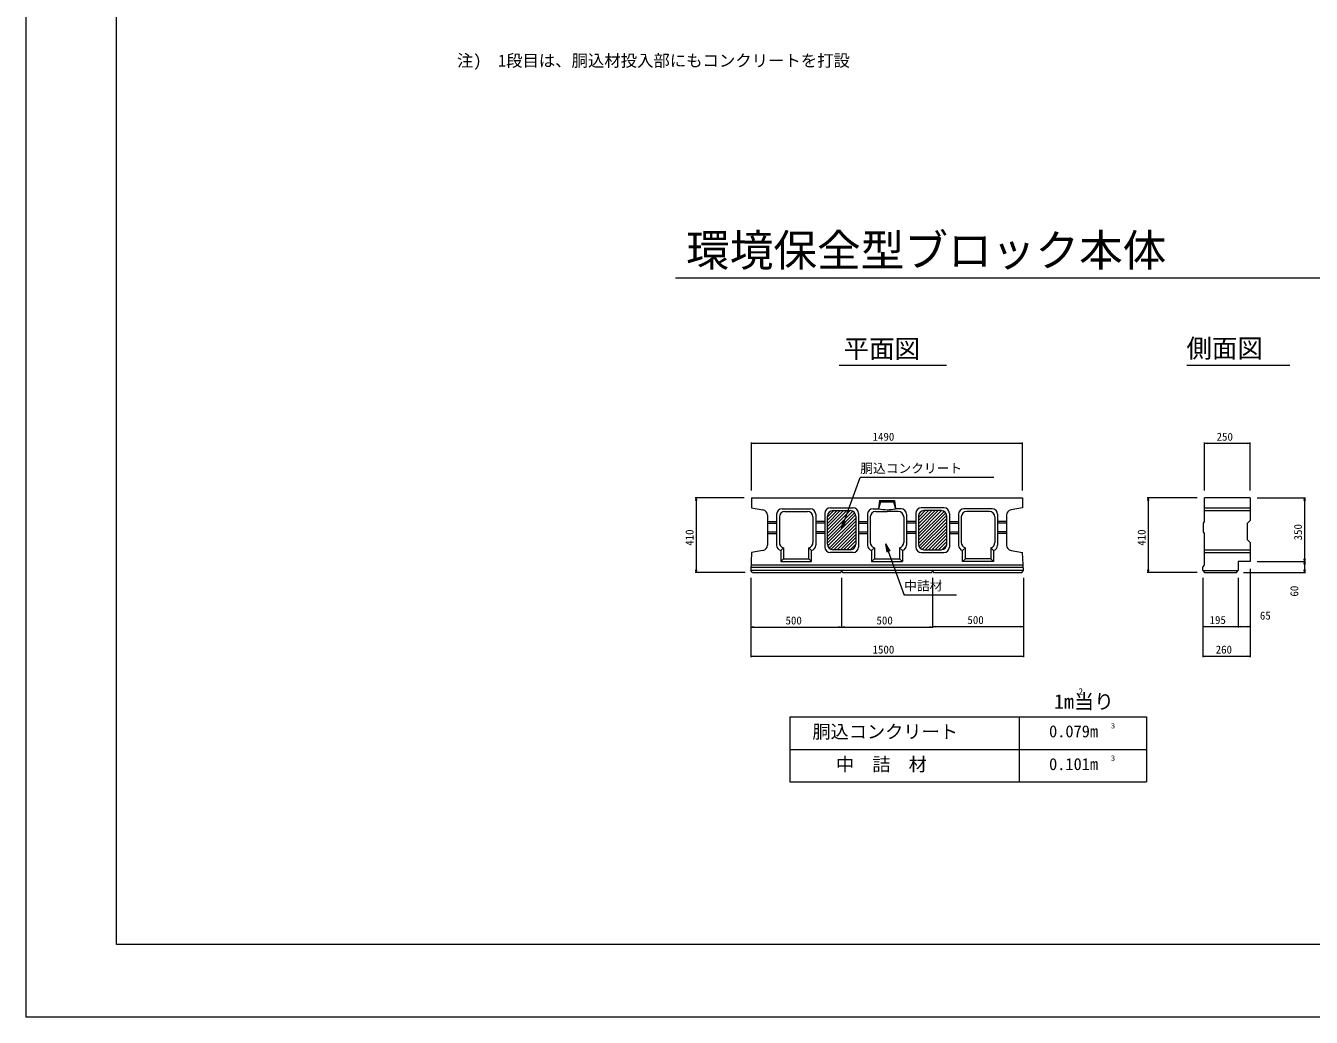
# Model space of a CAD drawing. Units: millimetres on the paper. Extents: x 0 to 841, y 0 to 594.
# Drawn here: x 0 to 353.4, y 0 to 272.5 of the extents above; entities that cross this region are included whole.
import ezdxf
from ezdxf.enums import TextEntityAlignment as Align

# ---------------------------------------------------------------- set-up
doc = ezdxf.new("R2010")
doc.units = ezdxf.units.MM
for name, color, linetype in [('D-MTR-TXT(文字列）', 7, 'Continuous'), ('D-MTR（材料表タイトル）', 7, 'Continuous'), ('D-STR-TXT（文字）', 7, 'Continuous'), ('D-TTL-TXT（文字）', 7, 'Continuous')]:
    doc.layers.add(name, color=color, linetype=linetype)
for name, color, linetype, lineweight in [('D-STR-DIM（寸法）', 7, 'Continuous', 18), ('D-STR-HTXT（旗揚げ）', 7, 'Continuous', 18), ('D-STR-STRn（構造物）', 7, 'Continuous', 18), ('D-STR（構造物外形線）', 1, 'Continuous', 18), ('D-TTL(外枠）', 2, 'Continuous', 18), ('D-TTL-LINE（枠内）', 2, 'Continuous', 18), ('DEFPOINTS_2', 8, 'Continuous', 18)]:
    doc.layers.add(name, color=color, linetype=linetype, lineweight=lineweight)
doc.styles.add('ＭＳ ゴシック', font='')
doc.styles.get('ＭＳ ゴシック').set_extended_font_data('MS Gothic')

msp = doc.modelspace()

# ---------------------------------------------------------------- linework, layer by layer
at = {"layer": 'D-STR-DIM（寸法）'}
for p, q in [((199.525, 144.755), (199.525, 158.005)), ((199.525, 157.755), (200.275, 157.88)), ((199.525, 157.755), (199.625, 157.755)), ((200.275, 157.63), (199.525, 157.755)), ((199.625, 157.755), (273.925, 157.755)), ((273.275, 157.88), (274.025, 157.755)), ((274.025, 157.755), (273.275, 157.63)), ((274.025, 157.755), (273.925, 157.755)), ((274.025, 144.755), (274.025, 158.005)), ((324.025, 144.755), (324.025, 158.005)), ((324.025, 157.755), (324.775, 157.88)), ((324.025, 157.755), (324.125, 157.755)), ((324.775, 157.63), (324.025, 157.755)), ((324.125, 157.755), (336.425, 157.755)), ((335.775, 157.88), (336.525, 157.755)), ((336.525, 157.755), (335.775, 157.63)), ((336.525, 157.755), (336.425, 157.755)), ((336.525, 144.755), (336.525, 158.005)), ((197.525, 142.755), (184.025, 142.755)), ((184.15, 142.005), (184.275, 142.755)), ((184.275, 142.755), (184.275, 142.655)), ((184.275, 142.755), (184.4, 142.005)), ((184.275, 142.655), (184.275, 122.355)), ((322.025, 142.755), (308.275, 142.755)), ((308.4, 142.005), (308.525, 142.755)), ((308.525, 142.755), (308.525, 142.655)), ((308.525, 142.755), (308.65, 142.005)), ((308.525, 142.655), (308.525, 122.355)), ((338.525, 142.755), (351.775, 142.755)), ((351.4, 142.005), (351.525, 142.755)), ((351.525, 142.755), (351.525, 142.655)), ((351.525, 142.755), (351.65, 142.005)), ((351.525, 142.655), (351.525, 125.355)), ((338.525, 125.255), (351.775, 125.255)), ((338.525, 125.255), (351.775, 125.255)), ((351.525, 125.255), (351.4, 126.005)), ((351.4, 124.505), (351.525, 125.255)), ((351.65, 126.005), (351.525, 125.255)), ((351.525, 125.255), (351.525, 125.355)), ((351.525, 125.255), (351.525, 125.155)), ((351.525, 125.255), (351.65, 124.505)), ((351.525, 125.155), (351.525, 122.355)), ((197.775, 122.255), (184.025, 122.255)), ((184.275, 122.255), (184.15, 123.005)), ((184.4, 123.005), (184.275, 122.255)), ((184.275, 122.255), (184.275, 122.355)), ((199.275, 120.755), (199.275, 99.005)), ((199.275, 120.755), (199.275, 107.005)), ((224.275, 120.755), (224.275, 107.005)), ((224.275, 120.755), (224.275, 107.005)), ((249.275, 120.755), (249.275, 107.005)), ((249.275, 120.755), (249.275, 107.13)), ((274.275, 120.755), (274.275, 99.005)), ((274.275, 120.755), (274.275, 107.13)), ((322.025, 122.255), (308.275, 122.255)), ((308.525, 122.255), (308.4, 123.005)), ((308.65, 123.005), (308.525, 122.255)), ((308.525, 122.255), (308.525, 122.355)), ((323.525, 120.755), (323.525, 99.005)), ((323.525, 120.755), (323.525, 107.13)), ((333.275, 120.755), (333.275, 107.13)), ((333.275, 120.755), (333.275, 107.13)), ((334.775, 122.255), (351.775, 122.255)), ((336.525, 123.255), (336.525, 99.005)), ((336.525, 123.255), (336.525, 107.13)), ((351.525, 122.255), (351.4, 123.005)), ((351.65, 123.005), (351.525, 122.255)), ((351.525, 122.255), (351.525, 122.355)), ((199.275, 107.255), (200.025, 107.38)), ((199.275, 107.255), (199.375, 107.255)), ((200.025, 107.13), (199.275, 107.255)), ((199.375, 107.255), (224.175, 107.255)), ((223.525, 107.38), (224.275, 107.255)), ((224.275, 107.255), (223.525, 107.13)), ((224.275, 107.255), (224.175, 107.255)), ((224.275, 107.255), (225.025, 107.38)), ((224.275, 107.255), (224.375, 107.255)), ((225.025, 107.13), (224.275, 107.255)), ((224.375, 107.255), (249.175, 107.255)), ((248.525, 107.38), (249.275, 107.255)), ((249.275, 107.255), (248.525, 107.13)), ((249.275, 107.255), (249.175, 107.255)), ((249.275, 107.38), (250.025, 107.505)), ((249.275, 107.38), (249.375, 107.38)), ((250.025, 107.255), (249.275, 107.38)), ((249.375, 107.38), (274.175, 107.38)), ((273.525, 107.505), (274.275, 107.38)), ((274.275, 107.38), (273.525, 107.255)), ((274.275, 107.38), (274.175, 107.38)), ((323.525, 107.38), (324.275, 107.505)), ((323.525, 107.38), (323.625, 107.38)), ((324.275, 107.255), (323.525, 107.38)), ((323.625, 107.38), (333.175, 107.38)), ((332.525, 107.505), (333.275, 107.38)), ((333.275, 107.38), (332.525, 107.255)), ((333.275, 107.38), (333.175, 107.38)), ((333.275, 107.38), (334.025, 107.505)), ((333.275, 107.38), (333.375, 107.38)), ((334.025, 107.255), (333.275, 107.38)), ((333.375, 107.38), (336.425, 107.38)), ((335.775, 107.505), (336.525, 107.38)), ((336.525, 107.38), (335.775, 107.255)), ((336.525, 107.38), (336.425, 107.38)), ((199.275, 99.255), (200.025, 99.38)), ((199.275, 99.255), (199.375, 99.255)), ((200.025, 99.13), (199.275, 99.255)), ((199.375, 99.255), (274.175, 99.255)), ((273.525, 99.38), (274.275, 99.255)), ((274.275, 99.255), (273.525, 99.13)), ((274.275, 99.255), (274.175, 99.255)), ((323.525, 99.255), (324.275, 99.38)), ((323.525, 99.255), (323.625, 99.255)), ((324.275, 99.13), (323.525, 99.255)), ((323.625, 99.255), (336.425, 99.255)), ((335.775, 99.38), (336.525, 99.255)), ((336.525, 99.255), (335.775, 99.13)), ((336.525, 99.255), (336.425, 99.255))]:
    msp.add_line(p, q, dxfattribs=at)
at = {"layer": 'D-STR-HTXT（旗揚げ）'}
for p, q in [((224.257, 134.223), (229.387, 148.319)), ((266.101, 148.34), (229.395, 148.34)), ((224.257, 134.223), (224.662, 136.521)), ((224.257, 134.223), (225.424, 136.244)), ((236.326, 130.128), (237.492, 128.107)), ((236.326, 130.128), (236.731, 127.83)), ((236.326, 130.128), (241.456, 116.033)), ((255.816, 116.033), (241.456, 116.033))]:
    msp.add_line(p, q, dxfattribs=at)
at = {"layer": 'D-STR-STRn（構造物）', "color": 8}
for p, q in [((220.4, 133.06), (226.595, 139.255)), ((220.4, 133.958), (225.697, 139.255)), ((220.4, 134.856), (224.799, 139.255)), ((220.4, 135.754), (223.901, 139.255)), ((220.4, 136.652), (223.003, 139.255)), ((220.4, 137.55), (222.105, 139.255)), ((220.4, 132.162), (227.33, 139.092)), ((220.4, 131.264), (227.824, 138.689)), ((220.4, 130.366), (228.114, 138.08)), ((245.4, 133.814), (250.842, 139.255)), ((245.4, 134.712), (249.944, 139.255)), ((245.4, 135.61), (249.045, 139.255)), ((245.4, 136.508), (248.147, 139.255)), ((245.4, 137.406), (247.249, 139.255)), ((245.4, 132.916), (251.737, 139.253)), ((245.4, 132.018), (252.423, 139.041)), ((245.4, 131.119), (252.886, 138.605)), ((245.4, 130.221), (253.136, 137.958)), ((245.6, 138.504), (246.151, 139.055)), ((220.473, 129.542), (228.15, 137.218)), ((220.807, 128.978), (228.15, 136.32)), ((221.341, 128.613), (228.15, 135.422)), ((222.131, 128.505), (228.15, 134.524)), ((245.512, 129.436), (253.15, 137.073)), ((245.88, 128.905), (253.15, 136.175)), ((246.448, 128.575), (253.15, 135.277)), ((247.276, 128.505), (253.15, 134.379)), ((223.029, 128.505), (228.15, 133.626)), ((223.927, 128.505), (228.15, 132.728)), ((224.825, 128.505), (228.15, 131.83)), ((225.723, 128.505), (228.15, 130.932)), ((248.174, 128.505), (253.15, 133.481)), ((249.072, 128.505), (253.15, 132.583)), ((249.97, 128.505), (253.15, 131.685)), ((250.868, 128.505), (253.15, 130.787)), ((226.621, 128.505), (228.15, 130.034)), ((251.771, 128.51), (253.145, 129.884))]:
    msp.add_line(p, q, dxfattribs=at)
at = {"layer": 'D-STR（構造物外形線）'}
for p, q in [((199.525, 142.755), (199.525, 140.005)), ((199.525, 142.755), (274.025, 142.755)), ((234.697, 142.005), (234.447, 139.755)), ((234.977, 141.693), (234.447, 139.755)), ((234.977, 141.693), (234.697, 142.005)), ((234.697, 142.005), (238.797, 142.005)), ((234.977, 141.693), (238.517, 141.693)), ((238.517, 141.693), (238.797, 142.005)), ((238.517, 141.693), (239.047, 139.755)), ((238.797, 142.005), (239.047, 139.755)), ((274.025, 142.755), (274.025, 140.005)), ((324.025, 136.255), (324.025, 142.755)), ((336.525, 142.755), (324.025, 142.755)), ((336.525, 142.755), (336.525, 136.505)), ((199.525, 140.005), (202.653, 139.469)), ((203.9, 137.99), (203.9, 129.77)), ((206.4, 138.255), (206.4, 129.734)), ((207.9, 139.755), (215.65, 139.755)), ((208.65, 139.005), (214.9, 139.005)), ((217.15, 138.255), (217.15, 129.734)), ((219.65, 138.505), (219.65, 129.255)), ((221.15, 140.005), (227.4, 140.005)), ((221.9, 139.255), (226.65, 139.255)), ((228.9, 138.505), (228.9, 129.255)), ((228.9, 138.505), (228.9, 129.255)), ((231.4, 138.255), (231.4, 129.734)), ((232.9, 139.755), (234.447, 139.755)), ((233.65, 139.005), (236.747, 139.005)), ((239.844, 139.005), (236.747, 139.005)), ((240.594, 139.755), (239.047, 139.755)), ((242.094, 138.255), (242.094, 129.734)), ((244.65, 138.505), (244.65, 129.255)), ((244.65, 138.505), (244.65, 129.255)), ((252.4, 140.005), (246.15, 140.005)), ((251.65, 139.255), (246.9, 139.255)), ((253.9, 138.505), (253.9, 129.255)), ((256.4, 138.255), (256.4, 129.734)), ((265.65, 139.755), (257.9, 139.755)), ((264.9, 139.005), (258.65, 139.005)), ((267.15, 138.255), (267.15, 129.734)), ((269.594, 137.99), (269.594, 129.77)), ((273.969, 140.005), (270.841, 139.469)), ((324.025, 140.005), (336.525, 140.005)), ((324.025, 139.255), (336.525, 139.255)), ((203.9, 136.255), (206.4, 136.255)), ((203.9, 135.805), (206.4, 135.805)), ((207.15, 137.505), (207.15, 130.484)), ((216.4, 137.505), (216.4, 130.484)), ((219.65, 136.255), (217.15, 136.255)), ((219.65, 135.805), (217.15, 135.805)), ((220.4, 130.005), (220.4, 137.755)), ((228.15, 137.755), (228.15, 130.005)), ((228.9, 136.255), (231.4, 136.255)), ((228.9, 135.805), (231.4, 135.805)), ((232.15, 137.505), (232.15, 130.484)), ((241.344, 137.505), (241.344, 130.484)), ((244.594, 136.255), (242.094, 136.255)), ((244.594, 135.805), (242.094, 135.805)), ((245.4, 137.755), (245.4, 130.005)), ((253.15, 130.005), (253.15, 137.755)), ((253.9, 136.255), (256.4, 136.255)), ((253.9, 135.805), (256.4, 135.805)), ((257.15, 137.505), (257.15, 130.484)), ((266.4, 137.505), (266.4, 130.484)), ((269.594, 136.255), (267.094, 136.255)), ((269.594, 135.805), (267.094, 135.805)), ((323.725, 135.805), (324.025, 136.255)), ((323.725, 133.455), (323.725, 135.805)), ((336.525, 136.505), (335.775, 135.705)), ((335.775, 135.705), (335.775, 131.305)), ((203.9, 133.455), (206.4, 133.455)), ((203.9, 133.005), (206.4, 133.005)), ((219.65, 133.455), (217.15, 133.455)), ((219.65, 133.005), (217.15, 133.005)), ((228.9, 133.455), (231.4, 133.455)), ((228.9, 133.005), (231.4, 133.005)), ((244.594, 133.455), (242.094, 133.455)), ((244.594, 133.005), (242.094, 133.005)), ((253.9, 133.455), (256.4, 133.455)), ((253.9, 133.005), (256.4, 133.005)), ((269.594, 133.455), (267.094, 133.455)), ((269.594, 133.005), (267.094, 133.005)), ((324.025, 133.005), (323.725, 133.455)), ((324.025, 124.255), (324.025, 133.005)), ((335.775, 131.305), (336.525, 130.505)), ((199.525, 127.755), (199.275, 122.755)), ((202.653, 128.292), (199.525, 127.755)), ((207.525, 128.255), (208.275, 129.005)), ((207.525, 128.255), (207.525, 125.255)), ((208.275, 129.005), (208.275, 126.005)), ((215.275, 129.005), (216.025, 128.255)), ((215.275, 126.005), (215.275, 129.005)), ((216.025, 125.255), (216.025, 128.255)), ((227.4, 127.755), (221.15, 127.755)), ((226.65, 128.505), (221.9, 128.505)), ((232.525, 128.255), (233.275, 129.005)), ((232.525, 128.255), (232.525, 125.255)), ((233.275, 129.005), (233.275, 126.005)), ((240.219, 129.005), (240.969, 128.255)), ((240.219, 129.005), (240.219, 126.005)), ((240.969, 128.255), (240.969, 125.255)), ((246.15, 127.755), (252.4, 127.755)), ((246.9, 128.505), (251.65, 128.505)), ((258.275, 129.005), (257.525, 128.255)), ((257.525, 125.255), (257.525, 128.255)), ((258.275, 126.005), (258.275, 129.005)), ((266.025, 128.255), (265.275, 129.005)), ((265.275, 129.005), (265.275, 126.005)), ((266.025, 128.255), (266.025, 125.255)), ((270.841, 128.292), (273.969, 127.755)), ((274.275, 122.755), (274.025, 127.755)), ((324.025, 128.505), (336.525, 128.505)), ((324.025, 127.755), (336.525, 127.755)), ((336.525, 130.505), (336.525, 125.255)), ((199.325, 123.755), (274.188, 123.755)), ((274.144, 124.255), (199.35, 124.255)), ((208.275, 126.005), (207.525, 125.255)), ((207.525, 125.255), (216.025, 125.255)), ((208.275, 126.005), (215.275, 126.005)), ((215.275, 126.005), (216.025, 125.255)), ((233.275, 126.005), (232.525, 125.255)), ((232.525, 125.255), (240.969, 125.255)), ((233.275, 126.005), (240.219, 126.005)), ((240.219, 126.005), (240.969, 125.255)), ((258.275, 126.005), (257.525, 125.255)), ((266.025, 125.255), (257.525, 125.255)), ((265.275, 126.005), (258.275, 126.005)), ((265.275, 126.005), (266.025, 125.255)), ((323.525, 123.755), (324.025, 124.255)), ((323.525, 122.755), (323.525, 123.755)), ((333.275, 125.255), (333.275, 122.755)), ((336.525, 125.255), (333.275, 125.255)), ((274.275, 122.755), (199.275, 122.755)), ((199.775, 122.255), (199.275, 122.755)), ((199.775, 122.255), (224.025, 122.255)), ((224.275, 122.755), (224.025, 122.255)), ((224.275, 122.755), (224.525, 122.255)), ((224.525, 122.255), (249.025, 122.255)), ((249.275, 122.755), (249.025, 122.255)), ((249.275, 122.755), (249.525, 122.255)), ((249.525, 122.255), (273.775, 122.255)), ((273.775, 122.255), (274.275, 122.755)), ((323.525, 122.755), (333.275, 122.755)), ((323.525, 122.755), (324.025, 122.255)), ((324.025, 122.255), (332.775, 122.255)), ((332.775, 122.255), (333.275, 122.755))]:
    msp.add_line(p, q, dxfattribs=at)
for centre, radius, start, end in [((202.4, 137.99), 1.5, 0, 80.27242), ((207.9, 138.255), 1.5, 90, 180), ((208.65, 137.505), 1.5, 90, 180), ((214.9, 137.505), 1.5, 0, 90), ((215.65, 138.255), 1.5, 0, 90), ((221.15, 138.505), 1.5, 90, 180), ((221.9, 137.755), 1.5, 90, 180), ((226.65, 137.755), 1.5, 0, 90), ((227.4, 138.505), 1.5, 0, 90), ((232.9, 138.255), 1.5, 90, 180), ((233.65, 137.505), 1.5, 90, 180), ((236.747, 150.21), 10.705, 257.5931, 282.4069), ((239.844, 137.505), 1.5, 0, 90), ((240.594, 138.255), 1.5, 0, 90), ((246.15, 138.505), 1.5, 90, 180), ((246.9, 137.755), 1.5, 90, 180), ((251.65, 137.755), 1.5, 0, 90), ((252.4, 138.505), 1.5, 0, 90), ((257.9, 138.255), 1.5, 90, 180), ((258.65, 137.505), 1.5, 90, 180), ((264.9, 137.505), 1.5, 0, 90), ((265.65, 138.255), 1.5, 0, 90), ((271.094, 137.99), 1.5, 99.72758, 180), ((202.4, 129.77), 1.5, 279.72758, 0), ((207.965, 129.758), 1.565, 180.87314, 253.66482), ((208.715, 130.508), 1.565, 180.87314, 253.66482), ((214.835, 130.508), 1.565, 286.33518, 359.12686), ((215.585, 129.758), 1.565, 286.33518, 359.12686), ((221.15, 129.255), 1.5, 180, 270), ((221.9, 130.005), 1.5, 180, 270), ((226.65, 130.005), 1.5, 270, 0), ((227.4, 129.255), 1.5, 270, 0), ((232.965, 129.758), 1.565, 180.87314, 253.66482), ((233.715, 130.508), 1.565, 180.87314, 253.66482), ((239.779, 130.508), 1.565, 286.33518, 359.12686), ((240.529, 129.758), 1.565, 286.33518, 359.12686), ((246.15, 129.255), 1.5, 180, 270), ((246.9, 130.005), 1.5, 180, 270), ((251.65, 130.005), 1.5, 270, 0), ((252.4, 129.255), 1.5, 270, 0), ((257.965, 129.758), 1.565, 180.87314, 253.66482), ((258.715, 130.508), 1.565, 180.87314, 253.66482), ((264.835, 130.508), 1.565, 286.33518, 359.12686), ((265.585, 129.758), 1.565, 286.33518, 359.12686), ((271.094, 129.77), 1.5, 180, 260.27242)]:
    msp.add_arc(centre, radius, start, end, dxfattribs=at)
at = {"layer": 'D-TTL(外枠）'}
for p, q in [((25, 20), (25, 574)), ((821, 20), (25, 20))]:
    msp.add_line(p, q, dxfattribs=at)
at = {"layer": 'D-TTL-LINE（枠内）'}
for p, q in [((178.585, 203.255), (373.819, 203.255)), ((223.628, 179.261), (253.103, 179.261)), ((319.115, 179.261), (347.459, 179.261)), ((210.025, 82.576), (210.025, 64.701)), ((210.025, 82.576), (308.025, 82.576)), ((273.025, 82.576), (273.025, 64.701)), ((308.025, 82.576), (308.025, 64.701)), ((210.025, 73.576), (308.025, 73.576)), ((210.025, 64.701), (308.025, 64.701))]:
    msp.add_line(p, q, dxfattribs=at)
at = {"layer": 'DEFPOINTS_2'}
for p in [(0, 594), (841, 0)]:
    msp.add_line(p, (0, 0), dxfattribs=at)

# ---------------------------------------------------------------- texts
at = {"layer": 'D-MTR-TXT(文字列）', "style": 'ＭＳ ゴシック'}
for s, height, p in [('胴込コンクリート', 3.666, (216.237, 75.576)), ('0.079m', 3.299, (281.292, 75.951)), ('3', 1.466, (298.296, 78.951)), ('中\u3000詰\u3000材', 3.666, (222.699, 66.576)), ('0.101m', 3.299, (281.292, 66.951)), ('3', 1.466, (298.296, 70.076))]:
    msp.add_text(s, height=height, dxfattribs=at).set_placement(p, align=Align.BOTTOM_LEFT)
at = {"layer": 'D-MTR（材料表タイトル）', "style": 'ＭＳ ゴシック'}
for s, height, p in [('1m当り', 4.032, (282.665, 83.576)), ('2', 1.833, (289.394, 88.076))]:
    msp.add_text(s, height=height, dxfattribs=at).set_placement(p, align=Align.BOTTOM_LEFT)
at = {"layer": 'D-STR-DIM（寸法）', "style": 'ＭＳ ゴシック'}
for s, p in [('1490', (232.762, 157.805)), ('250', (327.336, 157.805)), ('500', (208.843, 107.305)), ('500', (233.843, 107.305)), ('500', (258.843, 107.43)), ('195', (325.4, 107.43)), ('65', (339.235, 108.641)), ('1500', (232.762, 99.305)), ('260', (327.086, 99.305))]:
    msp.add_text(s, height=2.199, dxfattribs=at).set_placement(p, align=Align.BOTTOM_LEFT)
for s, p in [('350', (351.475, 131.074)), ('410', (184.225, 129.597)), ('410', (308.475, 129.597)), ('60', (350.451, 115.628))]:
    msp.add_text(s, height=2.199, rotation=90, dxfattribs=at).set_placement(p, align=Align.BOTTOM_LEFT)
at = {"layer": 'D-STR-TXT（文字）', "style": 'ＭＳ ゴシック'}
for s, height, p in [('注)\u30001段目は、胴込材投入部にもコンクリートを打設', 3.299, (118.557, 260.299)), ('胴込コンクリート', 2.566, (229.395, 148.84)), ('中詰材', 2.566, (241.456, 116.533))]:
    msp.add_text(s, height=height, dxfattribs=at).set_placement(p, align=Align.BOTTOM_LEFT)
at = {"layer": 'D-TTL-TXT（文字）', "style": 'ＭＳ ゴシック'}
for s, height, p in [('環境保全型ブロック本体', 8.798, (181.525, 203.755)), ('平面図', 5.132, (224.828, 179.645)), ('側面図', 5.132, (319.06, 179.756))]:
    msp.add_text(s, height=height, dxfattribs=at).set_placement(p, align=Align.BOTTOM_LEFT)

doc.saveas('drawing.dxf')
